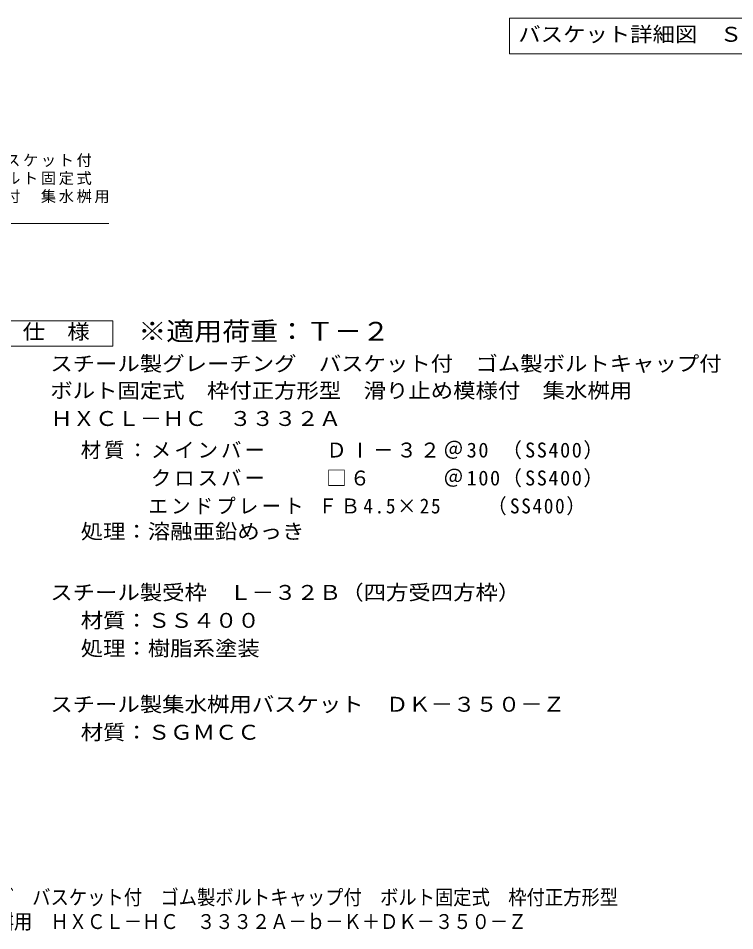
# Model space of a CAD drawing. Units: millimetres at full size, sheet at 1:4, with parts at other scales. Extents: x -1070 to 1072, y -788 to 743.
# Drawn here: x -42 to 521, y -788 to -70 of the extents above; entities that cross this region are included whole.
import ezdxf
from ezdxf.enums import TextEntityAlignment as Align

# ---------------------------------------------------------------- set-up
doc = ezdxf.new("R2010")
doc.units = ezdxf.units.MM
doc.header["$LTSCALE"] = 4
doc.layers.add('4-5', color=7, linetype='Continuous', lineweight=9)
doc.layers.add('D-5', color=7, linetype='Continuous', lineweight=9)
doc.layers.add('F-0_F-0ﾚｲﾔ', color=2, linetype='Continuous')
doc.layers.add('F-F_F-Fﾚｲﾔ', color=2, linetype='Continuous')
doc.styles.add('ＭＳ ゴシック', font='')
doc.styles.get('ＭＳ ゴシック').set_extended_font_data('MS Gothic')

msp = doc.modelspace()

# ---------------------------------------------------------------- linework, layer by layer
at = {"layer": '4-5'}
for p, q in [((344.162, -70), (344.162, -98)), ((344.162, -70), (608.162, -70)), ((344.162, -98), (608.162, -98))]:
    msp.add_line(p, q, dxfattribs=at)
at = {"layer": 'D-5'}
msp.add_line((-235.023, -231.598), (28.977, -231.598), dxfattribs=at)
at = {"layer": 'D-5', "color": 2}
msp.add_lwpolyline([(-57.775, -327.934), (-57.775, -307.934), (32.224, -307.934), (32.224, -327.934)], close=True, dxfattribs=at)

# ---------------------------------------------------------------- texts
at = {"layer": '4-5', "color": 2, "style": 'ＭＳ ゴシック', "width": 1.1}
msp.add_text('バスケット詳細図\u3000Ｓ＝１：４', height=11.73, dxfattribs=at).set_placement((351.162, -92), align=Align.BOTTOM_LEFT)
at = {"layer": 'D-5', "color": 3, "style": 'ＭＳ ゴシック', "width": 1.1}
msp.add_text('※適用荷重：Ｔ－２', height=14.66, dxfattribs=at).set_placement((52.224, -327.934), align=Align.BOTTOM_LEFT)
at = {"layer": 'D-5', "color": 2, "style": 'ＭＳ ゴシック', "width": 1.1}
for s, p in [('仕\u3000様', (-38.776, -325.933)), ('スチール製グレーチング\u3000バスケット付\u3000ゴム製ボルトキャップ付', (-16.94, -351.102)), ('ボルト固定式\u3000枠付正方形型\u3000滑り止め模様付\u3000集水桝用', (-16.94, -372.279)), ('ＨＸＣＬ－ＨＣ\u3000３３３２Ａ', (-16.94, -394.279)), ('処理：溶融亜鉛めっき', (6.945, -483.102)), ('スチール製受枠\u3000Ｌ－３２Ｂ（四方受四方枠）', (-16.94, -531.102)), ('材質：ＳＳ４００', (6.945, -553.102)), ('処理：樹脂系塗装', (6.945, -575.102)), ('スチール製集水桝用バスケット\u3000ＤＫ－３５０－Ｚ', (-16.94, -619.102)), ('材質：ＳＧＭＣＣ', (6.945, -641.102))]:
    msp.add_text(s, height=11.73, dxfattribs=at).set_placement(p, align=Align.BOTTOM_LEFT)
at = {"layer": 'D-5', "char_height": 8.798, "attachment_point": 7, "style": 'ＭＳ ゴシック'}
for s, insert in [('\\T1.17;スチール製グレーチング\u3000バスケット付', (-235.023, -187.073)), ('\\T1.17;ゴム製ボルトキャップ付\u3000ボルト固定式', (-235.023, -201.304)), ('\\T1.17;枠付正方形型\u3000滑り止め模様付\u3000集水桝用', (-235.023, -215.535))]:
    msp.add_mtext(s, dxfattribs=dict(at, insert=insert))
at = {"layer": 'D-5', "color": 2, "char_height": 11.73, "attachment_point": 7, "style": 'ＭＳ ゴシック'}
for s, insert in [('\\T1.15;材質：メインバー\u3000\u3000\\~ＤⅠ－３２＠30\\~（SS400）', (6.946, -417.102)), ('\\T1.15;\u3000\u3000\u3000クロスバー\u3000\u3000\\~□６\u3000\u3000\u3000＠100（SS400）', (6.946, -439.102)), ('\\T1.17;\\W0.95;\u3000\u3000\u3000エンドプレート\\~ＦＢ4.5×25\\~\\~\\~\\~（SS400）', (6.946, -461.102))]:
    msp.add_mtext(s, dxfattribs=dict(at, insert=insert))
at = {"layer": 'F-0_F-0ﾚｲﾔ', "style": 'ＭＳ ゴシック', "width": 0.9}
msp.add_text('滑り止め模様付\u3000集水桝用\u3000ＨＸＣＬ－ＨＣ\u3000３３３２Ａ－ｂ－Ｋ＋ＤＫ－３５０－Ｚ', height=11.73, dxfattribs=at).set_placement((-203.979, -790.039), align=Align.BOTTOM_LEFT)
at = {"layer": 'F-F_F-Fﾚｲﾔ', "style": 'ＭＳ ゴシック', "width": 0.9}
msp.add_text('スチール製グレーチング\u3000バスケット付\u3000ゴム製ボルトキャップ付\u3000ボルト固定式\u3000枠付正方形型', height=11.73, dxfattribs=at).set_placement((-203.979, -770.922), align=Align.BOTTOM_LEFT)

doc.saveas('drawing.dxf')
